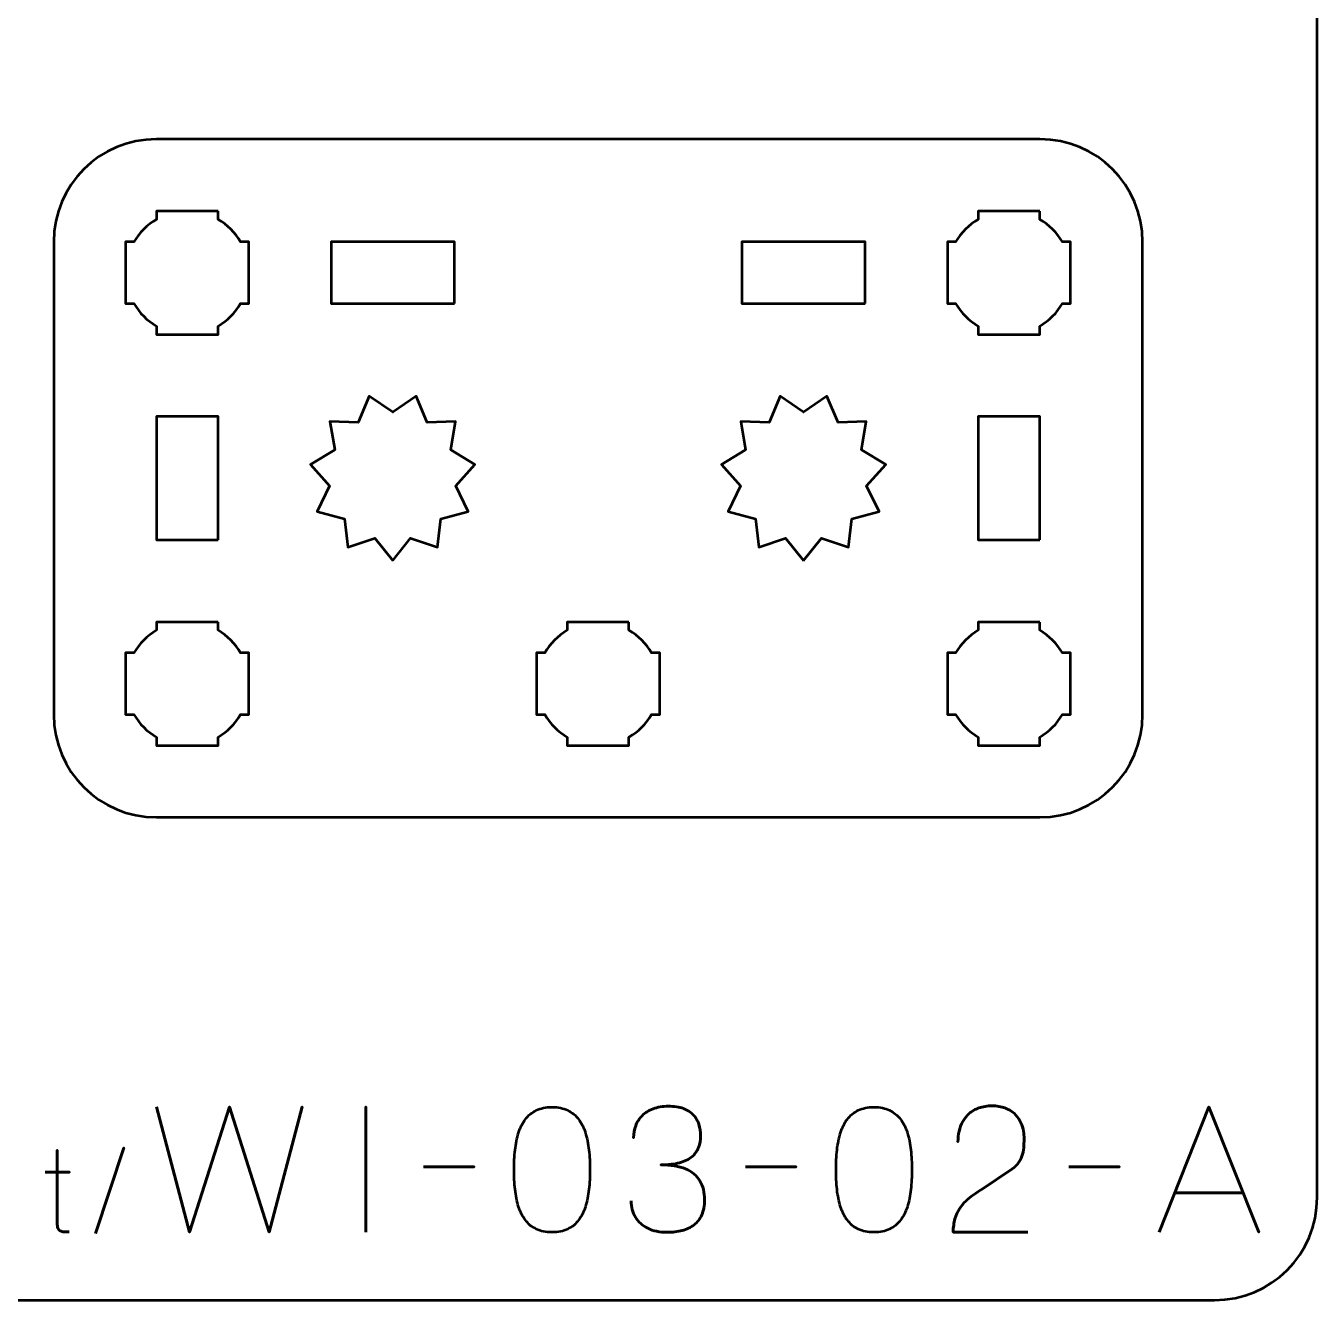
# Model space of a CAD drawing. Header units: centimetres. Extents: x -21 to 0, y -29.7 to 0.
# Drawn here: x -6.29 to 0, y -29.7 to -23.5 of the extents above; entities that cross this region are included whole.
import ezdxf

# ---------------------------------------------------------------- set-up
doc = ezdxf.new("R2010")
doc.units = ezdxf.units.CM
doc.header["$MEASUREMENT"] = 0
doc.layers.add('Layer 1', color=7, linetype='Continuous')

msp = doc.modelspace()

# ---------------------------------------------------------------- linework, layer by layer
at = {"layer": 'Layer 1', "color": 22, "lineweight": 53}
msp.add_open_spline([(-21.00003, -29.19995), (-21.00003, -29.19995), (-21.00003, -0.49992), (-21.00003, -0.49992), (-21.00003, -0.49992), (-21.00003, -0.22295), (-20.77694, 0.00004), (-20.49994, 0.00004), (-20.49994, 0.00004), (-20.49994, 0.00004), (-0.50008, 0.00004), (-0.50008, 0.00004), (-0.50008, 0.00004), (-0.22294, 0.00004), (0.00002, -0.22295), (0.00002, -0.49992), (0.00002, -0.49992), (0.00002, -0.49992), (0.00002, -29.19995), (0.00002, -29.19995), (0.00002, -29.19995), (0.00002, -29.47695), (-0.22294, -29.70004), (-0.50008, -29.70004), (-0.50008, -29.70004), (-0.50008, -29.70004), (-20.49994, -29.70004), (-20.49994, -29.70004), (-20.49994, -29.70004), (-20.77694, -29.70004), (-21.00003, -29.47695), (-21.00003, -29.19995)], degree=3, knots=[0, 0, 0, 0, 0.125, 0.125, 0.125, 0.125, 0.25, 0.25, 0.25, 0.25, 0.375, 0.375, 0.375, 0.375, 0.5, 0.5, 0.5, 0.5, 0.625, 0.625, 0.625, 0.625, 0.75, 0.75, 0.75, 0.75, 0.875, 0.875, 0.875, 0.875, 1, 1, 1, 1], dxfattribs=at)
at = {"layer": 'Layer 1', "color": 114, "lineweight": 53}
msp.add_open_spline([(-1.35, -27.3501), (-1.35, -27.3501), (-5.64987, -27.3501), (-5.64987, -27.3501), (-5.64987, -27.3501), (-5.92701, -27.3501), (-6.14997, -27.12701), (-6.14997, -26.85001), (-6.14997, -26.85001), (-6.14997, -26.85001), (-6.14997, -24.55014), (-6.14997, -24.55014), (-6.14997, -24.55014), (-6.14997, -24.273), (-5.92701, -24.05004), (-5.64987, -24.05004), (-5.64987, -24.05004), (-5.64987, -24.05004), (-1.35, -24.05004), (-1.35, -24.05004), (-1.35, -24.05004), (-1.073, -24.05004), (-0.84991, -24.273), (-0.84991, -24.55014), (-0.84991, -24.55014), (-0.84991, -24.55014), (-0.84991, -26.85001), (-0.84991, -26.85001), (-0.84991, -26.85001), (-0.84991, -27.12701), (-1.073, -27.3501), (-1.35, -27.3501)], degree=3, knots=[0, 0, 0, 0, 0.125, 0.125, 0.125, 0.125, 0.25, 0.25, 0.25, 0.25, 0.375, 0.375, 0.375, 0.375, 0.5, 0.5, 0.5, 0.5, 0.625, 0.625, 0.625, 0.625, 0.75, 0.75, 0.75, 0.75, 0.875, 0.875, 0.875, 0.875, 1, 1, 1, 1], dxfattribs=at)
at = {"layer": 'Layer 1', "lineweight": 53}
for points, knots in [([(-5.34987, -24.4), (-5.34987, -24.4), (-5.34987, -24.44025), (-5.34987, -24.44025), (-5.34987, -24.44025), (-5.3044, -24.46657), (-5.26651, -24.5046), (-5.24005, -24.55007), (-5.24005, -24.55007), (-5.24005, -24.55007), (-5.19994, -24.55007), (-5.19994, -24.55007), (-5.19994, -24.55007), (-5.19994, -24.55007), (-5.19994, -24.7), (-5.19994, -24.7), (-5.19994, -24.7), (-5.19994, -24.7), (-5.19994, -24.85007), (-5.19994, -24.85007), (-5.19994, -24.85007), (-5.19994, -24.85007), (-5.24005, -24.85007), (-5.24005, -24.85007), (-5.24005, -24.85007), (-5.26651, -24.89555), (-5.3044, -24.93358), (-5.34987, -24.95989), (-5.34987, -24.95989), (-5.34987, -24.95989), (-5.34987, -25), (-5.34987, -25), (-5.34987, -25), (-5.34987, -25), (-5.49994, -25), (-5.49994, -25), (-5.49994, -25), (-5.49994, -25), (-5.64987, -25), (-5.64987, -25), (-5.64987, -25), (-5.64987, -25), (-5.64987, -24.95989), (-5.64987, -24.95989), (-5.64987, -24.95989), (-5.69549, -24.93358), (-5.73341, -24.89555), (-5.75973, -24.85007), (-5.75973, -24.85007), (-5.75973, -24.85007), (-5.79994, -24.85007), (-5.79994, -24.85007), (-5.79994, -24.85007), (-5.79994, -24.85007), (-5.79994, -24.7), (-5.79994, -24.7), (-5.79994, -24.7), (-5.79994, -24.7), (-5.79994, -24.55007), (-5.79994, -24.55007), (-5.79994, -24.55007), (-5.79994, -24.55007), (-5.75973, -24.55007), (-5.75973, -24.55007), (-5.75973, -24.55007), (-5.73341, -24.5046), (-5.69549, -24.46657), (-5.64987, -24.44025), (-5.64987, -24.44025), (-5.64987, -24.44025), (-5.64987, -24.4), (-5.64987, -24.4), (-5.64987, -24.4), (-5.64987, -24.4), (-5.49994, -24.4), (-5.49994, -24.4), (-5.49994, -24.4), (-5.49994, -24.4), (-5.34987, -24.4), (-5.34987, -24.4)], [0, 0, 0, 0, 0.05, 0.05, 0.05, 0.05, 0.1, 0.1, 0.1, 0.1, 0.15, 0.15, 0.15, 0.15, 0.2, 0.2, 0.2, 0.2, 0.25, 0.25, 0.25, 0.25, 0.3, 0.3, 0.3, 0.3, 0.35, 0.35, 0.35, 0.35, 0.4, 0.4, 0.4, 0.4, 0.45, 0.45, 0.45, 0.45, 0.5, 0.5, 0.5, 0.5, 0.55, 0.55, 0.55, 0.55, 0.6, 0.6, 0.6, 0.6, 0.65, 0.65, 0.65, 0.65, 0.7, 0.7, 0.7, 0.7, 0.75, 0.75, 0.75, 0.75, 0.8, 0.8, 0.8, 0.8, 0.85, 0.85, 0.85, 0.85, 0.9, 0.9, 0.9, 0.9, 0.95, 0.95, 0.95, 0.95, 1, 1, 1, 1]), ([(-1.35, -24.4), (-1.35, -24.4), (-1.35, -24.44025), (-1.35, -24.44025), (-1.35, -24.44025), (-1.30439, -24.46657), (-1.26647, -24.5046), (-1.24015, -24.55007), (-1.24015, -24.55007), (-1.24015, -24.55007), (-1.19993, -24.55007), (-1.19993, -24.55007), (-1.19993, -24.55007), (-1.19993, -24.55007), (-1.19993, -24.7), (-1.19993, -24.7), (-1.19993, -24.7), (-1.19993, -24.7), (-1.19993, -24.85007), (-1.19993, -24.85007), (-1.19993, -24.85007), (-1.19993, -24.85007), (-1.24015, -24.85007), (-1.24015, -24.85007), (-1.24015, -24.85007), (-1.26647, -24.89555), (-1.30439, -24.93358), (-1.35, -24.95989), (-1.35, -24.95989), (-1.35, -24.95989), (-1.35, -25), (-1.35, -25), (-1.35, -25), (-1.35, -25), (-1.49993, -25), (-1.49993, -25), (-1.49993, -25), (-1.49993, -25), (-1.65001, -25), (-1.65001, -25), (-1.65001, -25), (-1.65001, -25), (-1.65001, -24.95989), (-1.65001, -24.95989), (-1.65001, -24.95989), (-1.69548, -24.93358), (-1.73351, -24.89555), (-1.75983, -24.85007), (-1.75983, -24.85007), (-1.75983, -24.85007), (-1.79994, -24.85007), (-1.79994, -24.85007), (-1.79994, -24.85007), (-1.79994, -24.85007), (-1.79994, -24.7), (-1.79994, -24.7), (-1.79994, -24.7), (-1.79994, -24.7), (-1.79994, -24.55007), (-1.79994, -24.55007), (-1.79994, -24.55007), (-1.79994, -24.55007), (-1.75983, -24.55007), (-1.75983, -24.55007), (-1.75983, -24.55007), (-1.73351, -24.5046), (-1.69548, -24.46657), (-1.65001, -24.44025), (-1.65001, -24.44025), (-1.65001, -24.44025), (-1.65001, -24.4), (-1.65001, -24.4), (-1.65001, -24.4), (-1.65001, -24.4), (-1.49993, -24.4), (-1.49993, -24.4), (-1.49993, -24.4), (-1.49993, -24.4), (-1.35, -24.4), (-1.35, -24.4)], [0, 0, 0, 0, 0.05, 0.05, 0.05, 0.05, 0.1, 0.1, 0.1, 0.1, 0.15, 0.15, 0.15, 0.15, 0.2, 0.2, 0.2, 0.2, 0.25, 0.25, 0.25, 0.25, 0.3, 0.3, 0.3, 0.3, 0.35, 0.35, 0.35, 0.35, 0.4, 0.4, 0.4, 0.4, 0.45, 0.45, 0.45, 0.45, 0.5, 0.5, 0.5, 0.5, 0.55, 0.55, 0.55, 0.55, 0.6, 0.6, 0.6, 0.6, 0.65, 0.65, 0.65, 0.65, 0.7, 0.7, 0.7, 0.7, 0.75, 0.75, 0.75, 0.75, 0.8, 0.8, 0.8, 0.8, 0.85, 0.85, 0.85, 0.85, 0.9, 0.9, 0.9, 0.9, 0.95, 0.95, 0.95, 0.95, 1, 1, 1, 1]), ([(-4.19992, -24.85007), (-4.19992, -24.85007), (-4.79992, -24.85007), (-4.79992, -24.85007), (-4.79992, -24.85007), (-4.79992, -24.85007), (-4.79992, -24.55007), (-4.79992, -24.55007), (-4.79992, -24.55007), (-4.79992, -24.55007), (-4.19992, -24.55007), (-4.19992, -24.55007), (-4.19992, -24.55007), (-4.19992, -24.55007), (-4.19992, -24.85007), (-4.19992, -24.85007)], [0, 0, 0, 0, 0.25, 0.25, 0.25, 0.25, 0.5, 0.5, 0.5, 0.5, 0.75, 0.75, 0.75, 0.75, 1, 1, 1, 1]), ([(-2.19995, -24.85007), (-2.19995, -24.85007), (-2.79996, -24.85007), (-2.79996, -24.85007), (-2.79996, -24.85007), (-2.79996, -24.85007), (-2.79996, -24.55007), (-2.79996, -24.55007), (-2.79996, -24.55007), (-2.79996, -24.55007), (-2.19995, -24.55007), (-2.19995, -24.55007), (-2.19995, -24.55007), (-2.19995, -24.55007), (-2.19995, -24.85007), (-2.19995, -24.85007)], [0, 0, 0, 0, 0.25, 0.25, 0.25, 0.25, 0.5, 0.5, 0.5, 0.5, 0.75, 0.75, 0.75, 0.75, 1, 1, 1, 1]), ([(-5.34987, -26.00006), (-5.34987, -26.00006), (-5.64987, -26.00006), (-5.64987, -26.00006), (-5.64987, -26.00006), (-5.64987, -26.00006), (-5.64987, -25.40005), (-5.64987, -25.40005), (-5.64987, -25.40005), (-5.64987, -25.40005), (-5.34987, -25.40005), (-5.34987, -25.40005), (-5.34987, -25.40005), (-5.34987, -25.40005), (-5.34987, -26.00006), (-5.34987, -26.00006)], [0, 0, 0, 0, 0.25, 0.25, 0.25, 0.25, 0.5, 0.5, 0.5, 0.5, 0.75, 0.75, 0.75, 0.75, 1, 1, 1, 1]), ([(-1.35, -26.00006), (-1.35, -26.00006), (-1.65001, -26.00006), (-1.65001, -26.00006), (-1.65001, -26.00006), (-1.65001, -26.00006), (-1.65001, -25.40005), (-1.65001, -25.40005), (-1.65001, -25.40005), (-1.65001, -25.40005), (-1.35, -25.40005), (-1.35, -25.40005), (-1.35, -25.40005), (-1.35, -25.40005), (-1.35, -26.00006), (-1.35, -26.00006)], [0, 0, 0, 0, 0.25, 0.25, 0.25, 0.25, 0.5, 0.5, 0.5, 0.5, 0.75, 0.75, 0.75, 0.75, 1, 1, 1, 1]), ([(-5.34987, -26.40007), (-5.34987, -26.40007), (-5.34987, -26.44018), (-5.34987, -26.44018), (-5.34987, -26.44018), (-5.3044, -26.4665), (-5.26651, -26.50453), (-5.24005, -26.55), (-5.24005, -26.55), (-5.24005, -26.55), (-5.19994, -26.55), (-5.19994, -26.55), (-5.19994, -26.55), (-5.19994, -26.55), (-5.19994, -26.70007), (-5.19994, -26.70007), (-5.19994, -26.70007), (-5.19994, -26.70007), (-5.19994, -26.85001), (-5.19994, -26.85001), (-5.19994, -26.85001), (-5.19994, -26.85001), (-5.24005, -26.85001), (-5.24005, -26.85001), (-5.24005, -26.85001), (-5.26651, -26.89562), (-5.3044, -26.93354), (-5.34987, -26.95986), (-5.34987, -26.95986), (-5.34987, -26.95986), (-5.34987, -27.00008), (-5.34987, -27.00008), (-5.34987, -27.00008), (-5.34987, -27.00008), (-5.49994, -27.00008), (-5.49994, -27.00008), (-5.49994, -27.00008), (-5.49994, -27.00008), (-5.64987, -27.00008), (-5.64987, -27.00008), (-5.64987, -27.00008), (-5.64987, -27.00008), (-5.64987, -26.95986), (-5.64987, -26.95986), (-5.64987, -26.95986), (-5.69549, -26.93354), (-5.73341, -26.89562), (-5.75973, -26.85001), (-5.75973, -26.85001), (-5.75973, -26.85001), (-5.79994, -26.85001), (-5.79994, -26.85001), (-5.79994, -26.85001), (-5.79994, -26.85001), (-5.79994, -26.70007), (-5.79994, -26.70007), (-5.79994, -26.70007), (-5.79994, -26.70007), (-5.79994, -26.55), (-5.79994, -26.55), (-5.79994, -26.55), (-5.79994, -26.55), (-5.75973, -26.55), (-5.75973, -26.55), (-5.75973, -26.55), (-5.73341, -26.50453), (-5.69549, -26.4665), (-5.64987, -26.44018), (-5.64987, -26.44018), (-5.64987, -26.44018), (-5.64987, -26.40007), (-5.64987, -26.40007), (-5.64987, -26.40007), (-5.64987, -26.40007), (-5.49994, -26.40007), (-5.49994, -26.40007), (-5.49994, -26.40007), (-5.49994, -26.40007), (-5.34987, -26.40007), (-5.34987, -26.40007)], [0, 0, 0, 0, 0.05, 0.05, 0.05, 0.05, 0.1, 0.1, 0.1, 0.1, 0.15, 0.15, 0.15, 0.15, 0.2, 0.2, 0.2, 0.2, 0.25, 0.25, 0.25, 0.25, 0.3, 0.3, 0.3, 0.3, 0.35, 0.35, 0.35, 0.35, 0.4, 0.4, 0.4, 0.4, 0.45, 0.45, 0.45, 0.45, 0.5, 0.5, 0.5, 0.5, 0.55, 0.55, 0.55, 0.55, 0.6, 0.6, 0.6, 0.6, 0.65, 0.65, 0.65, 0.65, 0.7, 0.7, 0.7, 0.7, 0.75, 0.75, 0.75, 0.75, 0.8, 0.8, 0.8, 0.8, 0.85, 0.85, 0.85, 0.85, 0.9, 0.9, 0.9, 0.9, 0.95, 0.95, 0.95, 0.95, 1, 1, 1, 1]), ([(-3.34994, -26.40007), (-3.34994, -26.40007), (-3.34994, -26.44018), (-3.34994, -26.44018), (-3.34994, -26.44018), (-3.30446, -26.4665), (-3.26643, -26.50453), (-3.24012, -26.55), (-3.24012, -26.55), (-3.24012, -26.55), (-3.20001, -26.55), (-3.20001, -26.55), (-3.20001, -26.55), (-3.20001, -26.55), (-3.20001, -26.70007), (-3.20001, -26.70007), (-3.20001, -26.70007), (-3.20001, -26.70007), (-3.20001, -26.85001), (-3.20001, -26.85001), (-3.20001, -26.85001), (-3.20001, -26.85001), (-3.24012, -26.85001), (-3.24012, -26.85001), (-3.24012, -26.85001), (-3.26643, -26.89562), (-3.30446, -26.93354), (-3.34994, -26.95986), (-3.34994, -26.95986), (-3.34994, -26.95986), (-3.34994, -27.00008), (-3.34994, -27.00008), (-3.34994, -27.00008), (-3.34994, -27.00008), (-3.50001, -27.00008), (-3.50001, -27.00008), (-3.50001, -27.00008), (-3.50001, -27.00008), (-3.64994, -27.00008), (-3.64994, -27.00008), (-3.64994, -27.00008), (-3.64994, -27.00008), (-3.64994, -26.95986), (-3.64994, -26.95986), (-3.64994, -26.95986), (-3.69541, -26.93354), (-3.73344, -26.89562), (-3.75976, -26.85001), (-3.75976, -26.85001), (-3.75976, -26.85001), (-3.80001, -26.85001), (-3.80001, -26.85001), (-3.80001, -26.85001), (-3.80001, -26.85001), (-3.80001, -26.70007), (-3.80001, -26.70007), (-3.80001, -26.70007), (-3.80001, -26.70007), (-3.80001, -26.55), (-3.80001, -26.55), (-3.80001, -26.55), (-3.80001, -26.55), (-3.75976, -26.55), (-3.75976, -26.55), (-3.75976, -26.55), (-3.73344, -26.50453), (-3.69541, -26.4665), (-3.64994, -26.44018), (-3.64994, -26.44018), (-3.64994, -26.44018), (-3.64994, -26.40007), (-3.64994, -26.40007), (-3.64994, -26.40007), (-3.64994, -26.40007), (-3.50001, -26.40007), (-3.50001, -26.40007), (-3.50001, -26.40007), (-3.50001, -26.40007), (-3.34994, -26.40007), (-3.34994, -26.40007)], [0, 0, 0, 0, 0.05, 0.05, 0.05, 0.05, 0.1, 0.1, 0.1, 0.1, 0.15, 0.15, 0.15, 0.15, 0.2, 0.2, 0.2, 0.2, 0.25, 0.25, 0.25, 0.25, 0.3, 0.3, 0.3, 0.3, 0.35, 0.35, 0.35, 0.35, 0.4, 0.4, 0.4, 0.4, 0.45, 0.45, 0.45, 0.45, 0.5, 0.5, 0.5, 0.5, 0.55, 0.55, 0.55, 0.55, 0.6, 0.6, 0.6, 0.6, 0.65, 0.65, 0.65, 0.65, 0.7, 0.7, 0.7, 0.7, 0.75, 0.75, 0.75, 0.75, 0.8, 0.8, 0.8, 0.8, 0.85, 0.85, 0.85, 0.85, 0.9, 0.9, 0.9, 0.9, 0.95, 0.95, 0.95, 0.95, 1, 1, 1, 1]), ([(-1.35, -26.40007), (-1.35, -26.40007), (-1.35, -26.44018), (-1.35, -26.44018), (-1.35, -26.44018), (-1.30439, -26.4665), (-1.26647, -26.50453), (-1.24015, -26.55), (-1.24015, -26.55), (-1.24015, -26.55), (-1.19993, -26.55), (-1.19993, -26.55), (-1.19993, -26.55), (-1.19993, -26.55), (-1.19993, -26.70007), (-1.19993, -26.70007), (-1.19993, -26.70007), (-1.19993, -26.70007), (-1.19993, -26.85001), (-1.19993, -26.85001), (-1.19993, -26.85001), (-1.19993, -26.85001), (-1.24015, -26.85001), (-1.24015, -26.85001), (-1.24015, -26.85001), (-1.26647, -26.89562), (-1.30439, -26.93354), (-1.35, -26.95986), (-1.35, -26.95986), (-1.35, -26.95986), (-1.35, -27.00008), (-1.35, -27.00008), (-1.35, -27.00008), (-1.35, -27.00008), (-1.49993, -27.00008), (-1.49993, -27.00008), (-1.49993, -27.00008), (-1.49993, -27.00008), (-1.65001, -27.00008), (-1.65001, -27.00008), (-1.65001, -27.00008), (-1.65001, -27.00008), (-1.65001, -26.95986), (-1.65001, -26.95986), (-1.65001, -26.95986), (-1.69548, -26.93354), (-1.73351, -26.89562), (-1.75983, -26.85001), (-1.75983, -26.85001), (-1.75983, -26.85001), (-1.79994, -26.85001), (-1.79994, -26.85001), (-1.79994, -26.85001), (-1.79994, -26.85001), (-1.79994, -26.70007), (-1.79994, -26.70007), (-1.79994, -26.70007), (-1.79994, -26.70007), (-1.79994, -26.55), (-1.79994, -26.55), (-1.79994, -26.55), (-1.79994, -26.55), (-1.75983, -26.55), (-1.75983, -26.55), (-1.75983, -26.55), (-1.73351, -26.50453), (-1.69548, -26.4665), (-1.65001, -26.44018), (-1.65001, -26.44018), (-1.65001, -26.44018), (-1.65001, -26.40007), (-1.65001, -26.40007), (-1.65001, -26.40007), (-1.65001, -26.40007), (-1.49993, -26.40007), (-1.49993, -26.40007), (-1.49993, -26.40007), (-1.49993, -26.40007), (-1.35, -26.40007), (-1.35, -26.40007)], [0, 0, 0, 0, 0.05, 0.05, 0.05, 0.05, 0.1, 0.1, 0.1, 0.1, 0.15, 0.15, 0.15, 0.15, 0.2, 0.2, 0.2, 0.2, 0.25, 0.25, 0.25, 0.25, 0.3, 0.3, 0.3, 0.3, 0.35, 0.35, 0.35, 0.35, 0.4, 0.4, 0.4, 0.4, 0.45, 0.45, 0.45, 0.45, 0.5, 0.5, 0.5, 0.5, 0.55, 0.55, 0.55, 0.55, 0.6, 0.6, 0.6, 0.6, 0.65, 0.65, 0.65, 0.65, 0.7, 0.7, 0.7, 0.7, 0.75, 0.75, 0.75, 0.75, 0.8, 0.8, 0.8, 0.8, 0.85, 0.85, 0.85, 0.85, 0.9, 0.9, 0.9, 0.9, 0.95, 0.95, 0.95, 0.95, 1, 1, 1, 1])]:
    msp.add_open_spline(points, degree=3, knots=knots, dxfattribs=at)
at = {"layer": 'Layer 1', "color": 250, "lineweight": 53}
for points in [[(-4.49994, -26.10007), (-4.49994, -26.10007), (-4.58733, -25.99249), (-4.58733, -25.99249), (-4.58733, -25.99249), (-4.58733, -25.99249), (-4.71843, -26.03525), (-4.71843, -26.03525), (-4.71843, -26.03525), (-4.71843, -26.03525), (-4.73437, -25.89702), (-4.73437, -25.89702), (-4.73437, -25.89702), (-4.73437, -25.89702), (-4.86754, -25.8614), (-4.86754, -25.8614), (-4.86754, -25.8614), (-4.86754, -25.8614), (-4.80698, -25.7364), (-4.80698, -25.7364), (-4.80698, -25.7364), (-4.80698, -25.7364), (-4.89994, -25.63369), (-4.89994, -25.63369), (-4.89994, -25.63369), (-4.89994, -25.63369), (-4.78211, -25.56161), (-4.78211, -25.56161), (-4.78211, -25.56161), (-4.78211, -25.56161), (-4.80535, -25.42445), (-4.80535, -25.42445), (-4.80535, -25.42445), (-4.80535, -25.42445), (-4.66765, -25.42817), (-4.66765, -25.42817), (-4.66765, -25.42817), (-4.66765, -25.42817), (-4.61379, -25.30007), (-4.61379, -25.30007), (-4.61379, -25.30007), (-4.61379, -25.30007), (-4.49994, -25.37841), (-4.49994, -25.37841), (-4.49994, -25.37841), (-4.49994, -25.37841), (-4.38609, -25.30007), (-4.38609, -25.30007), (-4.38609, -25.30007), (-4.38609, -25.30007), (-4.33223, -25.42817), (-4.33223, -25.42817), (-4.33223, -25.42817), (-4.33223, -25.42817), (-4.19453, -25.42445), (-4.19453, -25.42445), (-4.19453, -25.42445), (-4.19453, -25.42445), (-4.21777, -25.56161), (-4.21777, -25.56161), (-4.21777, -25.56161), (-4.21777, -25.56161), (-4.09994, -25.63369), (-4.09994, -25.63369), (-4.09994, -25.63369), (-4.09994, -25.63369), (-4.1929, -25.7364), (-4.1929, -25.7364), (-4.1929, -25.7364), (-4.1929, -25.7364), (-4.13234, -25.8614), (-4.13234, -25.8614), (-4.13234, -25.8614), (-4.13234, -25.8614), (-4.26551, -25.89702), (-4.26551, -25.89702), (-4.26551, -25.89702), (-4.26551, -25.89702), (-4.28145, -26.03525), (-4.28145, -26.03525), (-4.28145, -26.03525), (-4.28145, -26.03525), (-4.41255, -25.99249), (-4.41255, -25.99249), (-4.41255, -25.99249), (-4.41255, -25.99249), (-4.49994, -26.10007), (-4.49994, -26.10007)], [(-2.49994, -26.10007), (-2.49994, -26.10007), (-2.58733, -25.99249), (-2.58733, -25.99249), (-2.58733, -25.99249), (-2.58733, -25.99249), (-2.71843, -26.03525), (-2.71843, -26.03525), (-2.71843, -26.03525), (-2.71843, -26.03525), (-2.73437, -25.89702), (-2.73437, -25.89702), (-2.73437, -25.89702), (-2.73437, -25.89702), (-2.86754, -25.8614), (-2.86754, -25.8614), (-2.86754, -25.8614), (-2.86754, -25.8614), (-2.80698, -25.7364), (-2.80698, -25.7364), (-2.80698, -25.7364), (-2.80698, -25.7364), (-2.89994, -25.63369), (-2.89994, -25.63369), (-2.89994, -25.63369), (-2.89994, -25.63369), (-2.78211, -25.56161), (-2.78211, -25.56161), (-2.78211, -25.56161), (-2.78211, -25.56161), (-2.80535, -25.42445), (-2.80535, -25.42445), (-2.80535, -25.42445), (-2.80535, -25.42445), (-2.66765, -25.42817), (-2.66765, -25.42817), (-2.66765, -25.42817), (-2.66765, -25.42817), (-2.61379, -25.30007), (-2.61379, -25.30007), (-2.61379, -25.30007), (-2.61379, -25.30007), (-2.49994, -25.37841), (-2.49994, -25.37841), (-2.49994, -25.37841), (-2.49994, -25.37841), (-2.38609, -25.30007), (-2.38609, -25.30007), (-2.38609, -25.30007), (-2.38609, -25.30007), (-2.33223, -25.42817), (-2.33223, -25.42817), (-2.33223, -25.42817), (-2.33223, -25.42817), (-2.19453, -25.42445), (-2.19453, -25.42445), (-2.19453, -25.42445), (-2.19453, -25.42445), (-2.21777, -25.56161), (-2.21777, -25.56161), (-2.21777, -25.56161), (-2.21777, -25.56161), (-2.09994, -25.63369), (-2.09994, -25.63369), (-2.09994, -25.63369), (-2.09994, -25.63369), (-2.1929, -25.7364), (-2.1929, -25.7364), (-2.1929, -25.7364), (-2.1929, -25.7364), (-2.13234, -25.8614), (-2.13234, -25.8614), (-2.13234, -25.8614), (-2.13234, -25.8614), (-2.26551, -25.89702), (-2.26551, -25.89702), (-2.26551, -25.89702), (-2.26551, -25.89702), (-2.28145, -26.03525), (-2.28145, -26.03525), (-2.28145, -26.03525), (-2.28145, -26.03525), (-2.41255, -25.99249), (-2.41255, -25.99249), (-2.41255, -25.99249), (-2.41255, -25.99249), (-2.49994, -26.10007), (-2.49994, -26.10007)]]:
    msp.add_open_spline(points, degree=3, knots=[0, 0, 0, 0, 0.0454545, 0.0454545, 0.0454545, 0.0454545, 0.0909091, 0.0909091, 0.0909091, 0.0909091, 0.1363636, 0.1363636, 0.1363636, 0.1363636, 0.1818182, 0.1818182, 0.1818182, 0.1818182, 0.2272727, 0.2272727, 0.2272727, 0.2272727, 0.2727273, 0.2727273, 0.2727273, 0.2727273, 0.3181818, 0.3181818, 0.3181818, 0.3181818, 0.3636364, 0.3636364, 0.3636364, 0.3636364, 0.4090909, 0.4090909, 0.4090909, 0.4090909, 0.4545455, 0.4545455, 0.4545455, 0.4545455, 0.5, 0.5, 0.5, 0.5, 0.5454545, 0.5454545, 0.5454545, 0.5454545, 0.5909091, 0.5909091, 0.5909091, 0.5909091, 0.6363636, 0.6363636, 0.6363636, 0.6363636, 0.6818182, 0.6818182, 0.6818182, 0.6818182, 0.7272727, 0.7272727, 0.7272727, 0.7272727, 0.7727273, 0.7727273, 0.7727273, 0.7727273, 0.8181818, 0.8181818, 0.8181818, 0.8181818, 0.8636364, 0.8636364, 0.8636364, 0.8636364, 0.9090909, 0.9090909, 0.9090909, 0.9090909, 0.9545455, 0.9545455, 0.9545455, 0.9545455, 1, 1, 1, 1], dxfattribs=at)
at = {"layer": 'Layer 1', "color": 30, "lineweight": 53}
for points, knots in [([(-5.64995, -28.75947), (-5.64995, -28.75947), (-5.48908, -29.36992), (-5.48908, -29.36992), (-5.48908, -29.36992), (-5.48908, -29.36992), (-5.29519, -28.75947), (-5.29519, -28.75947), (-5.29519, -28.75947), (-5.29519, -28.75947), (-5.10131, -29.36992), (-5.10131, -29.36992), (-5.10131, -29.36992), (-5.10131, -29.36992), (-4.94044, -28.75947), (-4.94044, -28.75947), (-4.94044, -28.75947), (-4.94044, -28.75947), (-5.10131, -29.36992), (-5.10131, -29.36992), (-5.10131, -29.36992), (-5.10131, -29.36992), (-5.29519, -28.75947), (-5.29519, -28.75947), (-5.29519, -28.75947), (-5.29519, -28.75947), (-5.48908, -29.36992), (-5.48908, -29.36992), (-5.48908, -29.36992), (-5.48908, -29.36992), (-5.64995, -28.75947), (-5.64995, -28.75947)], [0, 0, 0, 0, 0.125, 0.125, 0.125, 0.125, 0.25, 0.25, 0.25, 0.25, 0.375, 0.375, 0.375, 0.375, 0.5, 0.5, 0.5, 0.5, 0.625, 0.625, 0.625, 0.625, 0.75, 0.75, 0.75, 0.75, 0.875, 0.875, 0.875, 0.875, 1, 1, 1, 1]), ([(-4.63141, -29.36992), (-4.63141, -29.36992), (-4.63141, -28.75947), (-4.63141, -28.75947), (-4.63141, -28.75947), (-4.63141, -28.75947), (-4.63141, -29.36992), (-4.63141, -29.36992)], [0, 0, 0, 0, 0.5, 0.5, 0.5, 0.5, 1, 1, 1, 1]), ([(-3.72463, -29.36992), (-3.69499, -29.36978), (-3.66945, -29.36456), (-3.64814, -29.3544), (-3.64814, -29.3544), (-3.62698, -29.34424), (-3.60934, -29.3297), (-3.59523, -29.31122), (-3.59523, -29.31122), (-3.58126, -29.29259), (-3.57025, -29.27058), (-3.56206, -29.24518), (-3.56206, -29.24518), (-3.55402, -29.21978), (-3.54824, -29.19198), (-3.54499, -29.1615), (-3.54499, -29.1615), (-3.5416, -29.13102), (-3.53991, -29.09899), (-3.54005, -29.06512), (-3.54005, -29.06512), (-3.53991, -29.03139), (-3.5416, -28.99936), (-3.54499, -28.96902), (-3.54499, -28.96902), (-3.54824, -28.93868), (-3.55402, -28.91074), (-3.56206, -28.88534), (-3.56206, -28.88534), (-3.57025, -28.86008), (-3.58126, -28.83807), (-3.59523, -28.8193), (-3.59523, -28.8193), (-3.60934, -28.80068), (-3.62698, -28.78614), (-3.64814, -28.77598), (-3.64814, -28.77598), (-3.66945, -28.76568), (-3.69499, -28.76046), (-3.72463, -28.76032), (-3.72463, -28.76032), (-3.75426, -28.76046), (-3.7798, -28.76568), (-3.80111, -28.77598), (-3.80111, -28.77598), (-3.82227, -28.78614), (-3.83991, -28.80068), (-3.85402, -28.8193), (-3.85402, -28.8193), (-3.868, -28.83807), (-3.879, -28.86008), (-3.88719, -28.88534), (-3.88719, -28.88534), (-3.89523, -28.91074), (-3.90102, -28.93868), (-3.90426, -28.96902), (-3.90426, -28.96902), (-3.90765, -28.99936), (-3.90934, -29.03139), (-3.9092, -29.06512), (-3.9092, -29.06512), (-3.90934, -29.09899), (-3.90765, -29.13102), (-3.90426, -29.1615), (-3.90426, -29.1615), (-3.90102, -29.19198), (-3.89523, -29.21978), (-3.88719, -29.24518), (-3.88719, -29.24518), (-3.879, -29.27058), (-3.868, -29.29259), (-3.85402, -29.31122), (-3.85402, -29.31122), (-3.83991, -29.3297), (-3.82227, -29.34424), (-3.80111, -29.3544), (-3.80111, -29.3544), (-3.7798, -29.36456), (-3.75426, -29.36978), (-3.72463, -29.36992)], [0, 0, 0, 0, 0.05, 0.05, 0.05, 0.05, 0.1, 0.1, 0.1, 0.1, 0.15, 0.15, 0.15, 0.15, 0.2, 0.2, 0.2, 0.2, 0.25, 0.25, 0.25, 0.25, 0.3, 0.3, 0.3, 0.3, 0.35, 0.35, 0.35, 0.35, 0.4, 0.4, 0.4, 0.4, 0.45, 0.45, 0.45, 0.45, 0.5, 0.5, 0.5, 0.5, 0.55, 0.55, 0.55, 0.55, 0.6, 0.6, 0.6, 0.6, 0.65, 0.65, 0.65, 0.65, 0.7, 0.7, 0.7, 0.7, 0.75, 0.75, 0.75, 0.75, 0.8, 0.8, 0.8, 0.8, 0.85, 0.85, 0.85, 0.85, 0.9, 0.9, 0.9, 0.9, 0.95, 0.95, 0.95, 0.95, 1, 1, 1, 1]), ([(-3.72463, -29.36992), (-3.69499, -29.36978), (-3.66945, -29.36456), (-3.64814, -29.3544), (-3.64814, -29.3544), (-3.62698, -29.34424), (-3.60934, -29.3297), (-3.59523, -29.31122), (-3.59523, -29.31122), (-3.58126, -29.29259), (-3.57025, -29.27058), (-3.56206, -29.24518), (-3.56206, -29.24518), (-3.55402, -29.21978), (-3.54824, -29.19198), (-3.54499, -29.1615), (-3.54499, -29.1615), (-3.5416, -29.13102), (-3.53991, -29.09899), (-3.54005, -29.06512), (-3.54005, -29.06512), (-3.53991, -29.03139), (-3.5416, -28.99936), (-3.54499, -28.96902), (-3.54499, -28.96902), (-3.54824, -28.93868), (-3.55402, -28.91074), (-3.56206, -28.88534), (-3.56206, -28.88534), (-3.57025, -28.86008), (-3.58126, -28.83807), (-3.59523, -28.8193), (-3.59523, -28.8193), (-3.60934, -28.80068), (-3.62698, -28.78614), (-3.64814, -28.77598), (-3.64814, -28.77598), (-3.66945, -28.76568), (-3.69499, -28.76046), (-3.72463, -28.76032), (-3.72463, -28.76032), (-3.75426, -28.76046), (-3.7798, -28.76568), (-3.80111, -28.77598), (-3.80111, -28.77598), (-3.82227, -28.78614), (-3.83991, -28.80068), (-3.85402, -28.8193), (-3.85402, -28.8193), (-3.868, -28.83807), (-3.879, -28.86008), (-3.88719, -28.88534), (-3.88719, -28.88534), (-3.89523, -28.91074), (-3.90102, -28.93868), (-3.90426, -28.96902), (-3.90426, -28.96902), (-3.90765, -28.99936), (-3.90934, -29.03139), (-3.9092, -29.06512), (-3.9092, -29.06512), (-3.90934, -29.09899), (-3.90765, -29.13102), (-3.90426, -29.1615), (-3.90426, -29.1615), (-3.90102, -29.19198), (-3.89523, -29.21978), (-3.88719, -29.24518), (-3.88719, -29.24518), (-3.879, -29.27058), (-3.868, -29.29259), (-3.85402, -29.31122), (-3.85402, -29.31122), (-3.83991, -29.3297), (-3.82227, -29.34424), (-3.80111, -29.3544), (-3.80111, -29.3544), (-3.7798, -29.36456), (-3.75426, -29.36978), (-3.72463, -29.36992)], [0, 0, 0, 0, 0.05, 0.05, 0.05, 0.05, 0.1, 0.1, 0.1, 0.1, 0.15, 0.15, 0.15, 0.15, 0.2, 0.2, 0.2, 0.2, 0.25, 0.25, 0.25, 0.25, 0.3, 0.3, 0.3, 0.3, 0.35, 0.35, 0.35, 0.35, 0.4, 0.4, 0.4, 0.4, 0.45, 0.45, 0.45, 0.45, 0.5, 0.5, 0.5, 0.5, 0.55, 0.55, 0.55, 0.55, 0.6, 0.6, 0.6, 0.6, 0.65, 0.65, 0.65, 0.65, 0.7, 0.7, 0.7, 0.7, 0.75, 0.75, 0.75, 0.75, 0.8, 0.8, 0.8, 0.8, 0.85, 0.85, 0.85, 0.85, 0.9, 0.9, 0.9, 0.9, 0.95, 0.95, 0.95, 0.95, 1, 1, 1, 1]), ([(-3.33939, -29.21667), (-3.33925, -29.24715), (-3.33219, -29.27368), (-3.31822, -29.29668), (-3.31822, -29.29668), (-3.30425, -29.31954), (-3.28436, -29.33746), (-3.25839, -29.35031), (-3.25839, -29.35031), (-3.23243, -29.36315), (-3.20124, -29.36964), (-3.16498, -29.36992), (-3.16498, -29.36992), (-3.13774, -29.36992), (-3.11305, -29.3671), (-3.09061, -29.36117), (-3.09061, -29.36117), (-3.06831, -29.35524), (-3.04912, -29.34607), (-3.0329, -29.33351), (-3.0329, -29.33351), (-3.01667, -29.32095), (-3.00425, -29.30473), (-2.99536, -29.28497), (-2.99536, -29.28497), (-2.98661, -29.26507), (-2.98224, -29.24123), (-2.98209, -29.21329), (-2.98209, -29.21329), (-2.98195, -29.17603), (-2.98957, -29.14456), (-3.00467, -29.11902), (-3.00467, -29.11902), (-3.01977, -29.09348), (-3.0432, -29.07429), (-3.07466, -29.06117), (-3.07466, -29.06117), (-3.10613, -29.04804), (-3.14649, -29.04141), (-3.19546, -29.04141), (-3.19546, -29.04141), (-3.15891, -29.04155), (-3.12829, -29.03817), (-3.10331, -29.03125), (-3.10331, -29.03125), (-3.07847, -29.02434), (-3.05858, -29.0146), (-3.04362, -29.0019), (-3.04362, -29.0019), (-3.02866, -28.98934), (-3.0178, -28.97438), (-3.01131, -28.95717), (-3.01131, -28.95717), (-3.00467, -28.94009), (-3.00143, -28.92133), (-3.00157, -28.90086), (-3.00157, -28.90086), (-3.00143, -28.8804), (-3.00425, -28.86149), (-3.00989, -28.844), (-3.00989, -28.844), (-3.0154, -28.8265), (-3.02443, -28.81112), (-3.03671, -28.79799), (-3.03671, -28.79799), (-3.04898, -28.78487), (-3.06521, -28.77457), (-3.08511, -28.76723), (-3.08511, -28.76723), (-3.10514, -28.75989), (-3.12956, -28.75623), (-3.1582, -28.75608), (-3.1582, -28.75608), (-3.18671, -28.75623), (-3.21168, -28.76046), (-3.23285, -28.76864), (-3.23285, -28.76864), (-3.25416, -28.77683), (-3.27166, -28.78798), (-3.28577, -28.80223), (-3.28577, -28.80223), (-3.29974, -28.81648), (-3.31018, -28.83271), (-3.31709, -28.85105), (-3.31709, -28.85105), (-3.32415, -28.8694), (-3.32754, -28.88887), (-3.32754, -28.90933), (-3.32754, -28.90933), (-3.32754, -28.88887), (-3.32415, -28.8694), (-3.31709, -28.85105), (-3.31709, -28.85105), (-3.31018, -28.83271), (-3.29974, -28.81648), (-3.28577, -28.80223), (-3.28577, -28.80223), (-3.27166, -28.78798), (-3.25416, -28.77683), (-3.23285, -28.76864), (-3.23285, -28.76864), (-3.21168, -28.76046), (-3.18671, -28.75623), (-3.1582, -28.75608), (-3.1582, -28.75608), (-3.12956, -28.75623), (-3.10514, -28.75989), (-3.08511, -28.76723), (-3.08511, -28.76723), (-3.06521, -28.77457), (-3.04898, -28.78487), (-3.03671, -28.79799), (-3.03671, -28.79799), (-3.02443, -28.81112), (-3.0154, -28.8265), (-3.00989, -28.844), (-3.00989, -28.844), (-3.00425, -28.86149), (-3.00143, -28.8804), (-3.00157, -28.90086), (-3.00157, -28.90086), (-3.00143, -28.92133), (-3.00467, -28.94009), (-3.01131, -28.95717), (-3.01131, -28.95717), (-3.0178, -28.97438), (-3.02866, -28.98934), (-3.04362, -29.0019), (-3.04362, -29.0019), (-3.05858, -29.0146), (-3.07847, -29.02434), (-3.10331, -29.03125), (-3.10331, -29.03125), (-3.12829, -29.03817), (-3.15891, -29.04155), (-3.19546, -29.04141), (-3.19546, -29.04141), (-3.14649, -29.04141), (-3.10613, -29.04804), (-3.07466, -29.06117), (-3.07466, -29.06117), (-3.0432, -29.07429), (-3.01977, -29.09348), (-3.00467, -29.11902), (-3.00467, -29.11902), (-2.98957, -29.14456), (-2.98195, -29.17603), (-2.98209, -29.21329), (-2.98209, -29.21329), (-2.98224, -29.24123), (-2.98661, -29.26507), (-2.99536, -29.28497), (-2.99536, -29.28497), (-3.00425, -29.30473), (-3.01667, -29.32095), (-3.0329, -29.33351), (-3.0329, -29.33351), (-3.04912, -29.34607), (-3.06831, -29.35524), (-3.09061, -29.36117), (-3.09061, -29.36117), (-3.11305, -29.3671), (-3.13774, -29.36992), (-3.16498, -29.36992), (-3.16498, -29.36992), (-3.20124, -29.36964), (-3.23243, -29.36315), (-3.25839, -29.35031), (-3.25839, -29.35031), (-3.28436, -29.33746), (-3.30425, -29.31954), (-3.31822, -29.29668), (-3.31822, -29.29668), (-3.33219, -29.27368), (-3.33925, -29.24715), (-3.33939, -29.21667)], [0, 0, 0, 0, 0.0227273, 0.0227273, 0.0227273, 0.0227273, 0.0454545, 0.0454545, 0.0454545, 0.0454545, 0.0681818, 0.0681818, 0.0681818, 0.0681818, 0.0909091, 0.0909091, 0.0909091, 0.0909091, 0.1136364, 0.1136364, 0.1136364, 0.1136364, 0.1363636, 0.1363636, 0.1363636, 0.1363636, 0.1590909, 0.1590909, 0.1590909, 0.1590909, 0.1818182, 0.1818182, 0.1818182, 0.1818182, 0.2045455, 0.2045455, 0.2045455, 0.2045455, 0.2272727, 0.2272727, 0.2272727, 0.2272727, 0.25, 0.25, 0.25, 0.25, 0.2727273, 0.2727273, 0.2727273, 0.2727273, 0.2954545, 0.2954545, 0.2954545, 0.2954545, 0.3181818, 0.3181818, 0.3181818, 0.3181818, 0.3409091, 0.3409091, 0.3409091, 0.3409091, 0.3636364, 0.3636364, 0.3636364, 0.3636364, 0.3863636, 0.3863636, 0.3863636, 0.3863636, 0.4090909, 0.4090909, 0.4090909, 0.4090909, 0.4318182, 0.4318182, 0.4318182, 0.4318182, 0.4545455, 0.4545455, 0.4545455, 0.4545455, 0.4772727, 0.4772727, 0.4772727, 0.4772727, 0.5, 0.5, 0.5, 0.5, 0.5227273, 0.5227273, 0.5227273, 0.5227273, 0.5454545, 0.5454545, 0.5454545, 0.5454545, 0.5681818, 0.5681818, 0.5681818, 0.5681818, 0.5909091, 0.5909091, 0.5909091, 0.5909091, 0.6136364, 0.6136364, 0.6136364, 0.6136364, 0.6363636, 0.6363636, 0.6363636, 0.6363636, 0.6590909, 0.6590909, 0.6590909, 0.6590909, 0.6818182, 0.6818182, 0.6818182, 0.6818182, 0.7045455, 0.7045455, 0.7045455, 0.7045455, 0.7272727, 0.7272727, 0.7272727, 0.7272727, 0.75, 0.75, 0.75, 0.75, 0.7727273, 0.7727273, 0.7727273, 0.7727273, 0.7954545, 0.7954545, 0.7954545, 0.7954545, 0.8181818, 0.8181818, 0.8181818, 0.8181818, 0.8409091, 0.8409091, 0.8409091, 0.8409091, 0.8636364, 0.8636364, 0.8636364, 0.8636364, 0.8863636, 0.8863636, 0.8863636, 0.8863636, 0.9090909, 0.9090909, 0.9090909, 0.9090909, 0.9318182, 0.9318182, 0.9318182, 0.9318182, 0.9545455, 0.9545455, 0.9545455, 0.9545455, 0.9772727, 0.9772727, 0.9772727, 0.9772727, 1, 1, 1, 1]), ([(-2.15744, -29.36992), (-2.1278, -29.36978), (-2.10226, -29.36456), (-2.08095, -29.3544), (-2.08095, -29.3544), (-2.05979, -29.34424), (-2.04215, -29.3297), (-2.02804, -29.31122), (-2.02804, -29.31122), (-2.01407, -29.29259), (-2.00306, -29.27058), (-1.99487, -29.24518), (-1.99487, -29.24518), (-1.98683, -29.21978), (-1.98105, -29.19198), (-1.9778, -29.1615), (-1.9778, -29.1615), (-1.97441, -29.13102), (-1.97272, -29.09899), (-1.97286, -29.06512), (-1.97286, -29.06512), (-1.97272, -29.03139), (-1.97441, -28.99936), (-1.9778, -28.96902), (-1.9778, -28.96902), (-1.98105, -28.93868), (-1.98683, -28.91074), (-1.99487, -28.88534), (-1.99487, -28.88534), (-2.00306, -28.86008), (-2.01407, -28.83807), (-2.02804, -28.8193), (-2.02804, -28.8193), (-2.04215, -28.80068), (-2.05979, -28.78614), (-2.08095, -28.77598), (-2.08095, -28.77598), (-2.10226, -28.76568), (-2.1278, -28.76046), (-2.15744, -28.76032), (-2.15744, -28.76032), (-2.18707, -28.76046), (-2.21261, -28.76568), (-2.23392, -28.77598), (-2.23392, -28.77598), (-2.25508, -28.78614), (-2.27272, -28.80068), (-2.28683, -28.8193), (-2.28683, -28.8193), (-2.30081, -28.83807), (-2.31181, -28.86008), (-2.32, -28.88534), (-2.32, -28.88534), (-2.32804, -28.91074), (-2.33383, -28.93868), (-2.33707, -28.96902), (-2.33707, -28.96902), (-2.34046, -28.99936), (-2.34215, -29.03139), (-2.34201, -29.06512), (-2.34201, -29.06512), (-2.34215, -29.09899), (-2.34046, -29.13102), (-2.33707, -29.1615), (-2.33707, -29.1615), (-2.33383, -29.19198), (-2.32804, -29.21978), (-2.32, -29.24518), (-2.32, -29.24518), (-2.31181, -29.27058), (-2.30081, -29.29259), (-2.28683, -29.31122), (-2.28683, -29.31122), (-2.27272, -29.3297), (-2.25508, -29.34424), (-2.23392, -29.3544), (-2.23392, -29.3544), (-2.21261, -29.36456), (-2.18707, -29.36978), (-2.15744, -29.36992)], [0, 0, 0, 0, 0.05, 0.05, 0.05, 0.05, 0.1, 0.1, 0.1, 0.1, 0.15, 0.15, 0.15, 0.15, 0.2, 0.2, 0.2, 0.2, 0.25, 0.25, 0.25, 0.25, 0.3, 0.3, 0.3, 0.3, 0.35, 0.35, 0.35, 0.35, 0.4, 0.4, 0.4, 0.4, 0.45, 0.45, 0.45, 0.45, 0.5, 0.5, 0.5, 0.5, 0.55, 0.55, 0.55, 0.55, 0.6, 0.6, 0.6, 0.6, 0.65, 0.65, 0.65, 0.65, 0.7, 0.7, 0.7, 0.7, 0.75, 0.75, 0.75, 0.75, 0.8, 0.8, 0.8, 0.8, 0.85, 0.85, 0.85, 0.85, 0.9, 0.9, 0.9, 0.9, 0.95, 0.95, 0.95, 0.95, 1, 1, 1, 1]), ([(-2.15744, -29.36992), (-2.1278, -29.36978), (-2.10226, -29.36456), (-2.08095, -29.3544), (-2.08095, -29.3544), (-2.05979, -29.34424), (-2.04215, -29.3297), (-2.02804, -29.31122), (-2.02804, -29.31122), (-2.01407, -29.29259), (-2.00306, -29.27058), (-1.99487, -29.24518), (-1.99487, -29.24518), (-1.98683, -29.21978), (-1.98105, -29.19198), (-1.9778, -29.1615), (-1.9778, -29.1615), (-1.97441, -29.13102), (-1.97272, -29.09899), (-1.97286, -29.06512), (-1.97286, -29.06512), (-1.97272, -29.03139), (-1.97441, -28.99936), (-1.9778, -28.96902), (-1.9778, -28.96902), (-1.98105, -28.93868), (-1.98683, -28.91074), (-1.99487, -28.88534), (-1.99487, -28.88534), (-2.00306, -28.86008), (-2.01407, -28.83807), (-2.02804, -28.8193), (-2.02804, -28.8193), (-2.04215, -28.80068), (-2.05979, -28.78614), (-2.08095, -28.77598), (-2.08095, -28.77598), (-2.10226, -28.76568), (-2.1278, -28.76046), (-2.15744, -28.76032), (-2.15744, -28.76032), (-2.18707, -28.76046), (-2.21261, -28.76568), (-2.23392, -28.77598), (-2.23392, -28.77598), (-2.25508, -28.78614), (-2.27272, -28.80068), (-2.28683, -28.8193), (-2.28683, -28.8193), (-2.30081, -28.83807), (-2.31181, -28.86008), (-2.32, -28.88534), (-2.32, -28.88534), (-2.32804, -28.91074), (-2.33383, -28.93868), (-2.33707, -28.96902), (-2.33707, -28.96902), (-2.34046, -28.99936), (-2.34215, -29.03139), (-2.34201, -29.06512), (-2.34201, -29.06512), (-2.34215, -29.09899), (-2.34046, -29.13102), (-2.33707, -29.1615), (-2.33707, -29.1615), (-2.33383, -29.19198), (-2.32804, -29.21978), (-2.32, -29.24518), (-2.32, -29.24518), (-2.31181, -29.27058), (-2.30081, -29.29259), (-2.28683, -29.31122), (-2.28683, -29.31122), (-2.27272, -29.3297), (-2.25508, -29.34424), (-2.23392, -29.3544), (-2.23392, -29.3544), (-2.21261, -29.36456), (-2.18707, -29.36978), (-2.15744, -29.36992)], [0, 0, 0, 0, 0.05, 0.05, 0.05, 0.05, 0.1, 0.1, 0.1, 0.1, 0.15, 0.15, 0.15, 0.15, 0.2, 0.2, 0.2, 0.2, 0.25, 0.25, 0.25, 0.25, 0.3, 0.3, 0.3, 0.3, 0.35, 0.35, 0.35, 0.35, 0.4, 0.4, 0.4, 0.4, 0.45, 0.45, 0.45, 0.45, 0.5, 0.5, 0.5, 0.5, 0.55, 0.55, 0.55, 0.55, 0.6, 0.6, 0.6, 0.6, 0.65, 0.65, 0.65, 0.65, 0.7, 0.7, 0.7, 0.7, 0.75, 0.75, 0.75, 0.75, 0.8, 0.8, 0.8, 0.8, 0.85, 0.85, 0.85, 0.85, 0.9, 0.9, 0.9, 0.9, 0.95, 0.95, 0.95, 0.95, 1, 1, 1, 1]), ([(-1.40898, -29.36992), (-1.40898, -29.36992), (-1.7722, -29.36992), (-1.7722, -29.36992), (-1.7722, -29.36992), (-1.77149, -29.34537), (-1.76839, -29.32364), (-1.76317, -29.30501), (-1.76317, -29.30501), (-1.75781, -29.28638), (-1.75061, -29.27001), (-1.74172, -29.2559), (-1.74172, -29.2559), (-1.73269, -29.24179), (-1.72239, -29.22923), (-1.71067, -29.21822), (-1.71067, -29.21822), (-1.69896, -29.20708), (-1.6864, -29.19692), (-1.67286, -29.18732), (-1.67286, -29.18732), (-1.65931, -29.17787), (-1.64534, -29.16841), (-1.63081, -29.1591), (-1.63081, -29.1591), (-1.63081, -29.1591), (-1.48603, -29.06258), (-1.48603, -29.06258), (-1.48603, -29.06258), (-1.47121, -29.05214), (-1.45964, -29.04071), (-1.45145, -29.02843), (-1.45145, -29.02843), (-1.44313, -29.01615), (-1.43734, -29.00317), (-1.43381, -28.98948), (-1.43381, -28.98948), (-1.43043, -28.97594), (-1.42831, -28.96197), (-1.4276, -28.94786), (-1.4276, -28.94786), (-1.4269, -28.9336), (-1.42662, -28.91935), (-1.42676, -28.9051), (-1.42676, -28.9051), (-1.42676, -28.89339), (-1.42831, -28.88083), (-1.43141, -28.86728), (-1.43141, -28.86728), (-1.43466, -28.85387), (-1.43974, -28.84047), (-1.44694, -28.8272), (-1.44694, -28.8272), (-1.45413, -28.81394), (-1.46373, -28.8018), (-1.47572, -28.7908), (-1.47572, -28.7908), (-1.48772, -28.77993), (-1.50254, -28.77118), (-1.52017, -28.76455), (-1.52017, -28.76455), (-1.53781, -28.75792), (-1.55856, -28.75453), (-1.58255, -28.75439), (-1.58255, -28.75439), (-1.60668, -28.75453), (-1.62798, -28.75792), (-1.64633, -28.76441), (-1.64633, -28.76441), (-1.66467, -28.7709), (-1.68034, -28.77993), (-1.69332, -28.79136), (-1.69332, -28.79136), (-1.7063, -28.80279), (-1.71674, -28.81606), (-1.72493, -28.83087), (-1.72493, -28.83087), (-1.73311, -28.84569), (-1.73904, -28.86149), (-1.74285, -28.87815), (-1.74285, -28.87815), (-1.74666, -28.8948), (-1.74849, -28.91173), (-1.74849, -28.9288), (-1.74849, -28.9288), (-1.74849, -28.91173), (-1.74666, -28.8948), (-1.74285, -28.87815), (-1.74285, -28.87815), (-1.73904, -28.86149), (-1.73311, -28.84569), (-1.72493, -28.83087), (-1.72493, -28.83087), (-1.71674, -28.81606), (-1.7063, -28.80279), (-1.69332, -28.79136), (-1.69332, -28.79136), (-1.68034, -28.77993), (-1.66467, -28.7709), (-1.64633, -28.76441), (-1.64633, -28.76441), (-1.62798, -28.75792), (-1.60668, -28.75453), (-1.58255, -28.75439), (-1.58255, -28.75439), (-1.55856, -28.75453), (-1.53781, -28.75792), (-1.52017, -28.76455), (-1.52017, -28.76455), (-1.50254, -28.77118), (-1.48772, -28.77993), (-1.47572, -28.7908), (-1.47572, -28.7908), (-1.46373, -28.8018), (-1.45413, -28.81394), (-1.44694, -28.8272), (-1.44694, -28.8272), (-1.43974, -28.84047), (-1.43466, -28.85387), (-1.43141, -28.86728), (-1.43141, -28.86728), (-1.42831, -28.88083), (-1.42676, -28.89339), (-1.42676, -28.9051), (-1.42676, -28.9051), (-1.42662, -28.91935), (-1.4269, -28.9336), (-1.4276, -28.94786), (-1.4276, -28.94786), (-1.42831, -28.96197), (-1.43043, -28.97594), (-1.43381, -28.98948), (-1.43381, -28.98948), (-1.43734, -29.00317), (-1.44313, -29.01615), (-1.45145, -29.02843), (-1.45145, -29.02843), (-1.45964, -29.04071), (-1.47121, -29.05214), (-1.48603, -29.06258), (-1.48603, -29.06258), (-1.48603, -29.06258), (-1.63081, -29.1591), (-1.63081, -29.1591), (-1.63081, -29.1591), (-1.64534, -29.16841), (-1.65931, -29.17787), (-1.67286, -29.18732), (-1.67286, -29.18732), (-1.6864, -29.19692), (-1.69896, -29.20708), (-1.71067, -29.21822), (-1.71067, -29.21822), (-1.72239, -29.22923), (-1.73269, -29.24179), (-1.74172, -29.2559), (-1.74172, -29.2559), (-1.75061, -29.27001), (-1.75781, -29.28638), (-1.76317, -29.30501), (-1.76317, -29.30501), (-1.76839, -29.32364), (-1.77149, -29.34537), (-1.7722, -29.36992), (-1.7722, -29.36992), (-1.7722, -29.36992), (-1.40898, -29.36992), (-1.40898, -29.36992)], [0, 0, 0, 0, 0.0238095, 0.0238095, 0.0238095, 0.0238095, 0.047619, 0.047619, 0.047619, 0.047619, 0.0714286, 0.0714286, 0.0714286, 0.0714286, 0.0952381, 0.0952381, 0.0952381, 0.0952381, 0.1190476, 0.1190476, 0.1190476, 0.1190476, 0.1428571, 0.1428571, 0.1428571, 0.1428571, 0.1666667, 0.1666667, 0.1666667, 0.1666667, 0.1904762, 0.1904762, 0.1904762, 0.1904762, 0.2142857, 0.2142857, 0.2142857, 0.2142857, 0.2380952, 0.2380952, 0.2380952, 0.2380952, 0.2619048, 0.2619048, 0.2619048, 0.2619048, 0.2857143, 0.2857143, 0.2857143, 0.2857143, 0.3095238, 0.3095238, 0.3095238, 0.3095238, 0.3333333, 0.3333333, 0.3333333, 0.3333333, 0.3571429, 0.3571429, 0.3571429, 0.3571429, 0.3809524, 0.3809524, 0.3809524, 0.3809524, 0.4047619, 0.4047619, 0.4047619, 0.4047619, 0.4285714, 0.4285714, 0.4285714, 0.4285714, 0.452381, 0.452381, 0.452381, 0.452381, 0.4761905, 0.4761905, 0.4761905, 0.4761905, 0.5, 0.5, 0.5, 0.5, 0.5238095, 0.5238095, 0.5238095, 0.5238095, 0.547619, 0.547619, 0.547619, 0.547619, 0.5714286, 0.5714286, 0.5714286, 0.5714286, 0.5952381, 0.5952381, 0.5952381, 0.5952381, 0.6190476, 0.6190476, 0.6190476, 0.6190476, 0.6428571, 0.6428571, 0.6428571, 0.6428571, 0.6666667, 0.6666667, 0.6666667, 0.6666667, 0.6904762, 0.6904762, 0.6904762, 0.6904762, 0.7142857, 0.7142857, 0.7142857, 0.7142857, 0.7380952, 0.7380952, 0.7380952, 0.7380952, 0.7619048, 0.7619048, 0.7619048, 0.7619048, 0.7857143, 0.7857143, 0.7857143, 0.7857143, 0.8095238, 0.8095238, 0.8095238, 0.8095238, 0.8333333, 0.8333333, 0.8333333, 0.8333333, 0.8571429, 0.8571429, 0.8571429, 0.8571429, 0.8809524, 0.8809524, 0.8809524, 0.8809524, 0.9047619, 0.9047619, 0.9047619, 0.9047619, 0.9285714, 0.9285714, 0.9285714, 0.9285714, 0.952381, 0.952381, 0.952381, 0.952381, 0.9761905, 0.9761905, 0.9761905, 0.9761905, 1, 1, 1, 1]), ([(-0.76889, -29.36992), (-0.76889, -29.36992), (-0.52674, -28.75947), (-0.52674, -28.75947), (-0.52674, -28.75947), (-0.52674, -28.75947), (-0.28375, -29.36992), (-0.28375, -29.36992), (-0.28375, -29.36992), (-0.28375, -29.36992), (-0.52674, -28.75947), (-0.52674, -28.75947), (-0.52674, -28.75947), (-0.52674, -28.75947), (-0.76889, -29.36992), (-0.76889, -29.36992)], [0, 0, 0, 0, 0.25, 0.25, 0.25, 0.25, 0.5, 0.5, 0.5, 0.5, 0.75, 0.75, 0.75, 0.75, 1, 1, 1, 1]), ([(-6.07498, -29.3671), (-6.08194, -29.36766), (-6.0889, -29.36785), (-6.09568, -29.36766), (-6.09568, -29.36766), (-6.10245, -29.36747), (-6.10857, -29.36644), (-6.11412, -29.36437), (-6.11412, -29.36437), (-6.11967, -29.36239), (-6.12409, -29.35882), (-6.12747, -29.35374), (-6.12747, -29.35374), (-6.13077, -29.34866), (-6.13246, -29.34142), (-6.13255, -29.3321), (-6.13255, -29.3321), (-6.13255, -29.32768), (-6.13255, -29.32016), (-6.13255, -29.30962), (-6.13255, -29.30962), (-6.13255, -29.29899), (-6.13255, -29.28619), (-6.13255, -29.27105), (-6.13255, -29.27105), (-6.13255, -29.2559), (-6.13255, -29.23935), (-6.13255, -29.22138), (-6.13255, -29.22138), (-6.13255, -29.20341), (-6.13255, -29.18488), (-6.13255, -29.16569), (-6.13255, -29.16569), (-6.13255, -29.1465), (-6.13255, -29.12759), (-6.13255, -29.10887), (-6.13255, -29.10887), (-6.13255, -29.09015), (-6.13255, -29.07255), (-6.13255, -29.056), (-6.13255, -29.056), (-6.13255, -29.03944), (-6.13255, -29.02476), (-6.13255, -29.01207), (-6.13255, -29.01207), (-6.13255, -28.99927), (-6.13255, -28.9893), (-6.13255, -28.98196), (-6.13255, -28.98196), (-6.13255, -28.97472), (-6.13255, -28.97095), (-6.13255, -28.97086), (-6.13255, -28.97086), (-6.13255, -28.97095), (-6.13255, -28.97472), (-6.13255, -28.98196), (-6.13255, -28.98196), (-6.13255, -28.9893), (-6.13255, -28.99927), (-6.13255, -29.01207), (-6.13255, -29.01207), (-6.13255, -29.02476), (-6.13255, -29.03944), (-6.13255, -29.056), (-6.13255, -29.056), (-6.13255, -29.07255), (-6.13255, -29.09015), (-6.13255, -29.10887), (-6.13255, -29.10887), (-6.13255, -29.12759), (-6.13255, -29.1465), (-6.13255, -29.16569), (-6.13255, -29.16569), (-6.13255, -29.18488), (-6.13255, -29.20341), (-6.13255, -29.22138), (-6.13255, -29.22138), (-6.13255, -29.23935), (-6.13255, -29.2559), (-6.13255, -29.27105), (-6.13255, -29.27105), (-6.13255, -29.28619), (-6.13255, -29.29899), (-6.13255, -29.30962), (-6.13255, -29.30962), (-6.13255, -29.32016), (-6.13255, -29.32768), (-6.13255, -29.3321), (-6.13255, -29.3321), (-6.13246, -29.34142), (-6.13077, -29.34866), (-6.12747, -29.35374), (-6.12747, -29.35374), (-6.12409, -29.35882), (-6.11967, -29.36239), (-6.11412, -29.36437), (-6.11412, -29.36437), (-6.10857, -29.36644), (-6.10245, -29.36747), (-6.09568, -29.36766), (-6.09568, -29.36766), (-6.0889, -29.36785), (-6.08194, -29.36766), (-6.07498, -29.3671)], [0, 0, 0, 0, 0.0384615, 0.0384615, 0.0384615, 0.0384615, 0.0769231, 0.0769231, 0.0769231, 0.0769231, 0.1153846, 0.1153846, 0.1153846, 0.1153846, 0.1538462, 0.1538462, 0.1538462, 0.1538462, 0.1923077, 0.1923077, 0.1923077, 0.1923077, 0.2307692, 0.2307692, 0.2307692, 0.2307692, 0.2692308, 0.2692308, 0.2692308, 0.2692308, 0.3076923, 0.3076923, 0.3076923, 0.3076923, 0.3461538, 0.3461538, 0.3461538, 0.3461538, 0.3846154, 0.3846154, 0.3846154, 0.3846154, 0.4230769, 0.4230769, 0.4230769, 0.4230769, 0.4615385, 0.4615385, 0.4615385, 0.4615385, 0.5, 0.5, 0.5, 0.5, 0.5384615, 0.5384615, 0.5384615, 0.5384615, 0.5769231, 0.5769231, 0.5769231, 0.5769231, 0.6153846, 0.6153846, 0.6153846, 0.6153846, 0.6538462, 0.6538462, 0.6538462, 0.6538462, 0.6923077, 0.6923077, 0.6923077, 0.6923077, 0.7307692, 0.7307692, 0.7307692, 0.7307692, 0.7692308, 0.7692308, 0.7692308, 0.7692308, 0.8076923, 0.8076923, 0.8076923, 0.8076923, 0.8461538, 0.8461538, 0.8461538, 0.8461538, 0.8846154, 0.8846154, 0.8846154, 0.8846154, 0.9230769, 0.9230769, 0.9230769, 0.9230769, 0.9615385, 0.9615385, 0.9615385, 0.9615385, 1, 1, 1, 1]), ([(-5.94685, -29.37556), (-5.94685, -29.37556), (-5.80856, -28.95901), (-5.80856, -28.95901), (-5.80856, -28.95901), (-5.80856, -28.95901), (-5.94685, -29.37556), (-5.94685, -29.37556)], [0, 0, 0, 0, 0.5, 0.5, 0.5, 0.5, 1, 1, 1, 1]), ([(-6.19182, -29.07754), (-6.19182, -29.07754), (-6.07385, -29.07754), (-6.07385, -29.07754), (-6.07385, -29.07754), (-6.07385, -29.07754), (-6.19182, -29.07754), (-6.19182, -29.07754)], [0, 0, 0, 0, 0.5, 0.5, 0.5, 0.5, 1, 1, 1, 1]), ([(-4.34947, -29.05073), (-4.34947, -29.05073), (-4.10309, -29.05073), (-4.10309, -29.05073), (-4.10309, -29.05073), (-4.10309, -29.05073), (-4.34947, -29.05073), (-4.34947, -29.05073)], [0, 0, 0, 0, 0.5, 0.5, 0.5, 0.5, 1, 1, 1, 1]), ([(-2.78228, -29.05073), (-2.78228, -29.05073), (-2.5359, -29.05073), (-2.5359, -29.05073), (-2.5359, -29.05073), (-2.5359, -29.05073), (-2.78228, -29.05073), (-2.78228, -29.05073)], [0, 0, 0, 0, 0.5, 0.5, 0.5, 0.5, 1, 1, 1, 1]), ([(-1.20916, -29.05073), (-1.20916, -29.05073), (-0.96278, -29.05073), (-0.96278, -29.05073), (-0.96278, -29.05073), (-0.96278, -29.05073), (-1.20916, -29.05073), (-1.20916, -29.05073)], [0, 0, 0, 0, 0.5, 0.5, 0.5, 0.5, 1, 1, 1, 1]), ([(-0.69269, -29.17773), (-0.69269, -29.17773), (-0.36079, -29.17773), (-0.36079, -29.17773), (-0.36079, -29.17773), (-0.36079, -29.17773), (-0.69269, -29.17773), (-0.69269, -29.17773)], [0, 0, 0, 0, 0.5, 0.5, 0.5, 0.5, 1, 1, 1, 1])]:
    msp.add_open_spline(points, degree=3, knots=knots, dxfattribs=at)

doc.saveas('drawing.dxf')
